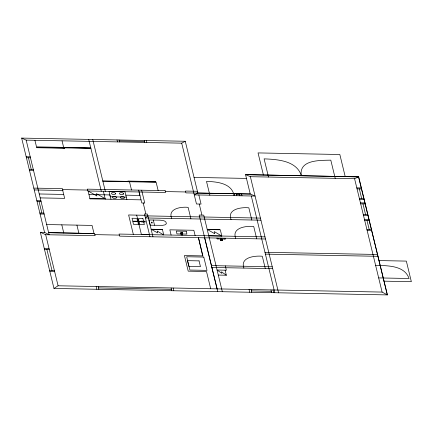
<?xml version="1.0" encoding="UTF-8"?>
<svg xmlns="http://www.w3.org/2000/svg" width="433" height="433" viewBox="0 0 433 433"><rect width="100%" height="100%" fill="white"/><g stroke="black" fill="none" stroke-linecap="round" stroke-linejoin="round"><path stroke-width="0.65" d="M147.875 215.905L145.423 217.945L260.931 220.186M44.539 232.348L21.65 138.089L26.164 140.13L49.151 234.778L44.539 232.348L40.329 232.267L53.973 288.438L58.087 285.78L382.106 292.075L387.351 294.911L358.551 176.897L245.549 174.645L250.252 194.016L255.075 196.068L194.271 194.888L197.832 192.999L250.252 194.016L185.946 192.891L185.503 191.056L197.416 191.283M26.164 140.13L181.708 143.15L185.27 141.266L197.865 193.118M358.681 176.843L245.549 174.645L250.371 176.696L354.578 178.715L358.681 176.843L387.351 294.911L53.973 288.438M154.57 225.274L162.727 225.322L164.924 224.884L166.369 223.758C166.613 220.451 161.893 220.294 159.485 220.153L148.979 219.953L150.251 225.192L154.57 225.274L153.298 220.034M21.65 138.089L185.27 141.266M119.275 140.958L144.53 141.45M90.773 147.924L36.513 146.868L34.916 140.308M90.806 148.048L62.731 147.501L62.812 147.832L90.881 148.373M26.186 156.762L30.223 156.843M26.418 157.747L30.462 157.823M29.282 169.547L33.325 169.622M29.525 170.526L33.568 170.607M194.044 177.4L246.464 178.418M102.8 180.902L155.82 181.925L155.745 181.6L127.887 181.059L127.962 181.384M102.881 181.232L156.129 182.266L158.137 190.525M356.803 187.868L361.376 187.954M357.041 188.848L361.62 188.94M33.796 188.106L62.498 188.664L62.942 190.498L34.245 189.941M62.72 189.578L87.493 190.06M165.341 191.57L185.725 191.965M236.532 194.731L239.758 194.796M359.39 198.536L363.969 198.628M359.628 199.521L364.207 199.608M125.814 195.169L139.935 195.44L139.123 191.992M88.96 194.52L109.836 194.926L110.291 196.788L126.284 197.096M39.235 193.968L63.7 194.439M360.44 202.861L365.019 202.947M89.885 198.33L105.143 198.623L96.343 193.643L96.911 195.997L88.105 190.991L90.015 198.861M360.678 203.846L365.257 203.932M40.188 197.897L64.663 198.368L62.747 190.509M90.015 198.85L141.028 199.851M36.848 200.674L40.886 200.755M37.081 201.659L41.124 201.735M363.222 214.308L367.801 214.4M363.46 215.293L368.039 215.38M39.841 213.02L43.885 213.096M364.462 219.412L369.04 219.499M144.779 215.282L128.617 214.968L133.315 234.329M144.914 215.845L260.422 218.091M40.085 213.999L44.123 214.081M364.7 220.392L369.279 220.484M366.94 229.614L371.519 229.707M367.179 230.6L371.758 230.686M46.661 224.543L92.05 225.42L94.026 233.544L48.631 232.662L94.616 233.576L95.125 235.671L45.687 234.713L40.329 232.267M207.824 229.539L219.72 229.771M151.637 229.301L161.92 229.501M149.472 234.626L141.391 234.47L136.693 215.125M208.755 235.769L221.826 236.023L220.294 229.717L207.223 229.463L214.757 233.712L214.243 231.59L221.826 236.023M264.985 236.883L119.064 234.053L119.573 236.147L265.494 238.984M94.87 234.621L119.319 235.097M220.96 238.978L217.085 238.902L216.89 238.101M221.691 238.989L225.593 239.065L225.398 238.269M221.019 239.227L221.75 239.238M264.974 252.298L377.533 254.48M44.231 248.336L49.016 248.428M44.469 249.321L49.259 249.413M265.418 254.133L377.977 256.314M379.01 260.574L406.349 261.104L411.35 281.694L384.049 281.163M375.617 265.342C387.216 265.727 404.471 265.202 409.066 278.5L378.664 277.91M211.445 265.618L272.249 266.798M211.894 267.453L272.693 268.633M49.633 270.571L54.417 270.663M49.871 271.551L54.655 271.643M218.297 275.069L226.34 275.226L225.117 270.181M98.518 287.934L171.452 289.352M251.405 290.906L271.312 291.29M226.34 275.226L221.507 271.81L221.88 273.347L217.074 270.024L226.362 270.203L225.312 265.889M301.39 175.728C296.605 160.546 277.472 159.414 264.103 158.857L268.52 177.048M204.63 237.825L217.095 288.881M359.33 188.891L361.679 198.579M362.968 203.889L365.512 214.357M366.989 220.44L369.23 229.658M354.578 178.715L382.106 292.075M345.204 176.577L339.84 154.505L258.046 152.914L263.399 174.954M335.218 178.342L330.801 160.15C320.669 160.448 299.598 159.479 301.162 174.78M250.371 176.696L278.565 292.8M251.302 195.997L274.793 292.73M272.996 289.953L273.667 292.708M270.977 289.915L271.643 292.665M265.272 268.492L262.306 256.255C254.923 255.53 239.85 257.24 243.903 268.076M256.715 238.81L253.727 226.491C246.339 225.69 231.417 227.634 235.714 238.404M251.8 220.007L248.84 207.824C241.538 207.023 226.8 208.966 231.07 219.607M241.538 193.849L242.015 195.813M239.514 193.811L239.996 195.776M236.288 193.746L236.77 195.716M234.269 193.708L234.746 195.673M234.074 195.662C232.05 183.181 216.744 181.649 206.514 181.438L209.853 195.191M251.075 289.531L251.741 292.28M249.051 289.488L249.722 292.243M224.483 238.247L224.705 239.048M221.496 238.193C222.432 239.779 223.147 241.116 220.662 240.337L221.041 239.303L220.765 238.177M217.75 238.118L217.945 238.919M198.85 194.974L201.058 204.078L196.479 203.992L181.708 143.15M222.34 291.707L203.743 215.136L199.164 215.044L217.761 291.62M199.245 204.04L201.93 215.098M210.698 288.762L206.509 271.513L188.209 271.155L184.415 255.546L202.888 255.908L198.466 237.706L202.72 255.903M195.115 235.525L193.849 230.291L169.844 229.826L171.111 235.059M190.91 218.827L188.128 207.364C181.27 206.579 167.549 208.511 171.663 218.454M146.316 140.509L146.792 142.473M144.292 140.465L144.768 142.435M173.14 288.015L173.806 290.765M171.122 287.977L171.787 290.727M141.634 190.201L144.752 203.039L141.791 202.985L138.674 190.147M152.952 236.797L147.431 214.07L144.47 214.016L149.986 236.737M143.199 203.012L145.878 214.043M130.663 181.443L130.739 181.773M129.505 181.746L131.513 190.006M119.037 139.978L119.513 141.943M117.018 139.94L117.495 141.905M126.901 199.564L125.007 191.776L109.062 191.467L110.956 199.256M92.738 139.469L105.333 191.321M103.363 191.283L105.268 199.148M88.7 139.388L101.295 191.245M98.183 286.559L98.848 289.309M62.049 140.839L63.646 147.393M96.164 286.522L96.83 289.271M76.922 225.128L78.893 233.252M61.795 224.835L63.765 232.959M28.443 157.785L31.306 169.584M39.105 201.697L41.86 213.058M45.687 234.713L58.087 285.78M46.861 249.365L52.025 270.614M220.511 240.088L222.692 240.147L220.521 240.109M115.725 193.648L115.633 193.952C114.615 194.974 111.389 194.774 111.465 193.058C112.602 192.073 115.021 192.247 115.725 193.648M116.672 197.535L116.58 197.838C115.557 198.861 112.331 198.666 112.407 196.945C113.549 195.96 115.963 196.133 116.672 197.535M123.681 193.8L123.589 194.103C122.571 195.126 119.34 194.931 119.421 193.21C120.558 192.225 122.977 192.398 123.681 193.8M124.628 197.692L124.531 197.995C123.513 199.018 120.287 198.817 120.363 197.096C121.505 196.117 123.919 196.29 124.628 197.692M138.885 219.953L137.867 220.31L136.958 219.758L137.975 219.401L138.885 219.953M139.637 223.065L138.62 223.423L137.716 222.871L138.733 222.513L139.637 223.065M182.212 232.916L181.113 232.802L182.212 232.916M182.623 232.959L181.611 233.317L180.702 232.759L181.719 232.402L182.623 232.959M137.494 219.661C137.548 220.808 139.35 219.331 137.494 219.661M138.251 222.773C138.306 223.921 140.108 222.443 138.251 222.773M218.232 238.453L217.848 238.523L218.232 238.453M224.581 238.653L224.159 238.567L224.581 238.653M64.652 147.929L36.583 147.382L36.659 147.707L64.728 148.254L64.652 147.929M165.119 190.655L87.271 189.145L87.715 190.98L165.568 192.49L165.119 190.655M142.89 218.459L132.043 218.248L132.747 221.155L143.594 221.366L142.89 218.459M145.017 221.241L141.25 221.171L141.439 221.956L145.212 222.026L145.017 221.241M143.642 221.669L132.796 221.463L133.505 224.37L144.351 224.581L143.642 221.669M152.037 222.205L151.312 222.189L151.512 223.022L152.237 223.038L152.037 222.205M162.418 229.458L151.117 229.236L157.634 232.911L157.184 231.076L163.739 234.913L162.418 229.458M186.228 231.271L176.28 231.076L176.967 233.901L186.915 234.096L186.228 231.271M182.309 233.073L180.691 233.041L181.135 234.875L182.753 234.908L182.309 233.073M203.786 257.072L186.666 256.742L189.898 270.046L207.017 270.376L203.786 257.072M199.056 260.877L187.473 260.65L188.875 266.425L200.457 266.652L199.056 260.877"/></g></svg>
